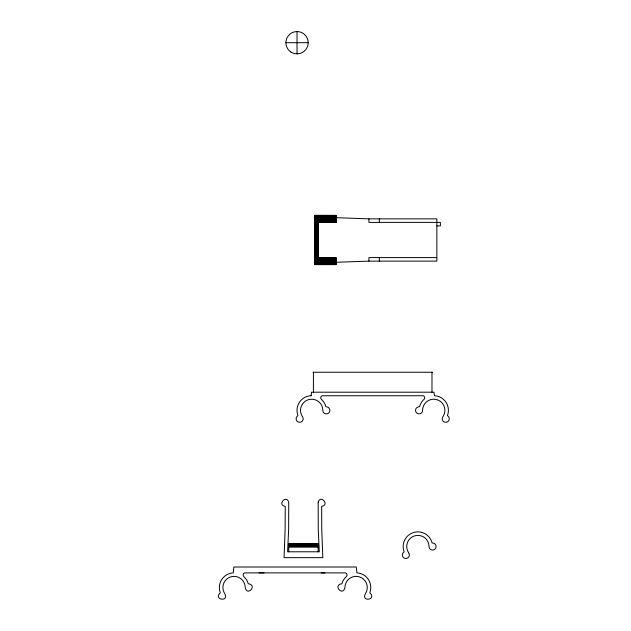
<?xml version="1.0" encoding="UTF-8"?>
<svg xmlns="http://www.w3.org/2000/svg" width="631" height="631" viewBox="0 0 631 631"><rect width="100%" height="100%" fill="white"/><g stroke="black" fill="none" stroke-linecap="round" stroke-linejoin="round"><path stroke-width="0.95" d="M311.193 395.755L311.462 392.198L433.939 392.198L434.507 395.7A14.671 14.671 0 0 1 447.442 415.608L447.418 415.663A3.526 3.526 0 0 1 448.475 421.011A3.526 3.526 0 0 1 443.065 421.035L442.426 419.915A3.526 3.526 0 0 1 442.986 416.602L443.396 415.924A11.153 11.153 0 0 0 436.904 399.66A11.153 11.153 0 0 0 422.604 409.764L422.573 409.984A3.526 3.526 0 0 1 419.528 413.841A3.526 3.526 0 0 1 415.584 410.899L415.616 409.622A3.526 3.526 0 0 1 419.063 406.829L419.568 406.553A14.671 14.671 0 0 1 423.922 399.447A2.232 2.232 0 0 0 423.346 395.747L322.062 395.747A2.232 2.232 0 0 0 321.479 399.447A14.671 14.671 0 0 1 325.833 406.553L326.337 406.829A3.526 3.526 0 0 1 329.784 409.622L329.816 410.899A3.526 3.526 0 0 1 325.88 413.841A3.526 3.526 0 0 1 322.835 409.984L322.796 409.764A11.153 11.153 0 0 0 308.496 399.66A11.153 11.153 0 0 0 302.004 415.924L302.415 416.602A3.526 3.526 0 0 1 302.975 419.915L302.344 421.035A3.526 3.526 0 0 1 296.925 421.011A3.526 3.526 0 0 1 297.935 415.687L297.966 415.608A14.671 14.671 0 0 1 310.894 395.7L311.201 395.692M335.905 217.687L368.93 218.862L436.849 218.862L436.849 261.124L368.93 261.124L335.905 262.291L314.774 262.22M264.003 572.877L244.434 572.909A2.232 2.232 0 0 0 243.858 576.608A14.671 14.671 0 0 1 248.212 583.714C258.253 585.276 246.508 597.328 245.175 586.925A11.153 11.153 0 0 0 230.875 576.821A11.153 11.153 0 0 0 224.384 593.085C230.236 602.51 212.6 599.915 220.337 592.769A14.671 14.671 0 0 1 233.273 572.861L233.833 567.009L356.318 567.009L356.886 572.861A14.671 14.671 0 0 1 369.813 592.769C377.551 599.915 359.922 602.51 365.775 593.085A11.153 11.153 0 0 0 359.284 576.821A11.153 11.153 0 0 0 344.976 586.925C343.643 597.328 331.898 585.276 341.939 583.714A14.671 14.671 0 0 1 346.293 576.608A2.232 2.232 0 0 0 345.717 572.909L321.171 572.877M285.882 42.703L308.188 42.703M314.774 215.408L335.905 215.502L314.774 215.636M314.774 215.715L335.905 215.715M314.774 215.897L335.905 215.802M314.774 215.999L335.905 215.999M314.774 216.11L335.905 216.11M314.774 216.236L335.905 216.236M314.774 216.362L335.905 216.362M314.774 216.496L335.905 216.496M314.774 216.638L335.905 216.638M314.774 216.78L335.905 216.78M314.774 216.93L335.905 216.93M314.774 217.088L335.905 217.088M314.774 217.253L335.905 217.253M314.774 217.419L335.905 217.419M314.774 217.592L335.905 217.592M314.774 217.766L335.905 217.766M314.774 217.94L335.905 217.94M314.774 218.121L335.905 218.121M314.774 218.302L335.905 218.302M314.774 218.484L335.905 218.484M314.774 218.673L335.905 218.673M314.774 218.854L335.905 218.854M314.774 219.036L335.905 219.036M314.774 219.225L335.905 219.225M314.774 219.407L335.905 219.407M314.774 219.588L335.905 219.588M314.774 219.769L335.905 219.769M314.774 219.943L335.905 219.943M314.774 220.116L335.905 220.116M314.774 220.29L335.905 220.29M314.774 220.456L335.905 220.456M314.774 220.621L335.905 220.621M314.774 220.779L335.905 220.779M314.774 220.929L335.905 220.929M314.774 221.071L335.905 221.071M314.774 221.213L335.905 221.213M314.774 221.347L335.905 221.347M314.774 221.473L335.905 221.473M314.774 221.599L335.905 221.599M314.774 221.71L335.905 221.812M314.774 221.86L335.905 221.907M314.774 221.986L335.905 222.08M314.774 222.207L335.905 222.151M436.849 225.906L440.375 225.906L440.375 222.388L368.93 222.388L368.93 218.862M314.774 257.598L335.905 257.629L335.905 264.634L314.774 264.649L314.774 215.345L335.905 215.329L335.905 222.388M436.849 257.598L368.93 257.598L368.93 261.124M314.774 257.732L335.905 257.771M314.774 257.905L335.905 257.905M314.774 258.071L335.905 257.984M314.774 258.174L335.905 258.174M314.774 258.276L335.905 258.276M314.774 258.387L335.905 258.387M314.774 258.505L335.905 258.505M314.774 258.631L335.905 258.631M314.774 258.765L335.905 258.765M314.774 258.907L335.905 258.907M314.774 259.057L335.905 259.057M314.774 259.207L335.905 259.207M314.774 259.365L335.905 259.365M314.774 259.53L335.905 259.53M314.774 259.696L335.905 259.696M314.774 259.862L335.905 259.862M314.774 260.035L335.905 260.035M314.774 260.217L335.905 260.217M314.774 260.398L335.905 260.398M314.774 260.579L335.905 260.579M314.774 260.761L335.905 260.761M314.774 260.942L335.905 260.942M314.774 261.131L335.905 261.131M314.774 261.313L335.905 261.313M314.774 261.494L335.905 261.494M314.774 261.684L335.905 261.684M314.774 261.865L335.905 261.865M314.774 262.039L335.905 262.039M314.774 262.393L335.905 262.393M314.774 262.567L335.905 262.567M314.774 262.733L335.905 262.733M314.774 262.89L335.905 262.89M314.774 263.048L335.905 263.048M314.774 263.198L335.905 263.198M314.774 263.348L335.905 263.348M314.774 263.49L335.905 263.49M314.774 263.75L335.905 263.624M314.774 263.868L335.905 263.868M314.774 263.979L335.905 263.979M314.774 264.089L335.905 264.089M314.774 264.184L335.905 264.184M314.774 264.35L335.905 264.35M314.774 264.484L335.905 264.421M312.952 372.243L432.448 372.243M288.769 543.654L318.119 543.701M288.769 543.883L318.119 543.812M288.769 543.961L318.119 543.961M288.769 544.143L318.119 544.048M288.769 544.253L318.119 544.253M288.769 544.364L318.119 544.364M288.769 544.482L318.119 544.482M288.769 544.608L318.119 544.608M288.769 544.742L318.119 544.742M288.769 544.884L318.119 544.884M288.769 545.034L318.119 545.034M288.769 545.184L318.119 545.184M288.769 545.342L318.119 545.342M288.769 545.5L318.119 545.5M288.769 545.665L318.119 545.665M288.769 545.839L318.119 545.839M288.769 546.012L318.119 546.012M288.769 546.186L318.119 546.186M288.769 546.367L318.119 546.367M288.769 546.549L318.119 546.549M288.769 546.73L318.119 546.73M288.769 546.919L318.119 546.919M259.033 572.877L324.949 572.877M408.509 552.63L408.628 552.772A3.526 3.526 0 0 1 407.871 557.828A3.526 3.526 0 0 1 402.87 556.81A3.526 3.526 0 0 1 404.148 551.865A14.671 14.671 0 0 1 413.337 532.572A14.671 14.671 0 0 1 432.046 542.731L432.117 543.031A3.526 3.526 0 0 1 435.997 545.791L436.029 547.077A3.526 3.526 0 0 1 432.085 550.019A3.526 3.526 0 0 1 429.048 546.154L429.009 545.941A11.153 11.153 0 0 0 414.425 535.924A11.153 11.153 0 0 0 408.525 552.598L408.628 552.772M431.983 372.243L431.983 392.198M379.318 218.862L379.318 222.388M379.318 257.598L379.318 261.124M318.292 222.388L318.276 257.598M318.127 222.388L318.174 257.598M318.119 551.794L318.119 543.575L288.769 543.575L288.769 551.794M318.063 222.388L317.992 257.598M317.827 222.388L317.914 257.598M317.732 222.388L317.732 257.598M317.622 222.388L317.622 257.598M317.511 222.388L317.511 257.598M317.393 222.388L317.393 257.598M317.267 222.388L317.267 257.598M317.133 222.388L317.133 257.598M316.991 222.388L316.991 257.598M316.849 222.388L316.849 257.598M316.691 222.388L316.691 257.598M316.533 222.388L316.533 257.598M316.376 222.388L316.376 257.598M316.21 222.388L316.21 257.598M316.036 222.388L316.036 257.598M315.863 222.388L315.863 257.598M315.689 222.388L315.689 257.598M315.508 222.388L315.508 257.598M315.326 222.388L315.326 257.598M315.145 222.388L315.145 257.598M314.964 222.388L314.964 257.598M313.426 372.243L313.426 392.198M297.035 31.55L297.035 53.856M318.166 502.252L318.253 529.583L319.294 551.794L287.602 551.794L288.643 529.583L288.73 502.252C286.316 494.041 276.764 505.234 285.244 506.33L285.117 529.583L284.076 557.662L322.812 557.662L321.771 529.583L321.644 506.33C330.131 505.234 320.572 494.041 318.166 502.252M335.905 222.341L314.774 222.309L335.905 222.349M290.962 52.05A11.153 11.153 0 0 0 308.173 43.287A11.153 11.153 0 0 0 291.972 32.765A11.153 11.153 0 0 0 290.962 52.05"/></g></svg>
